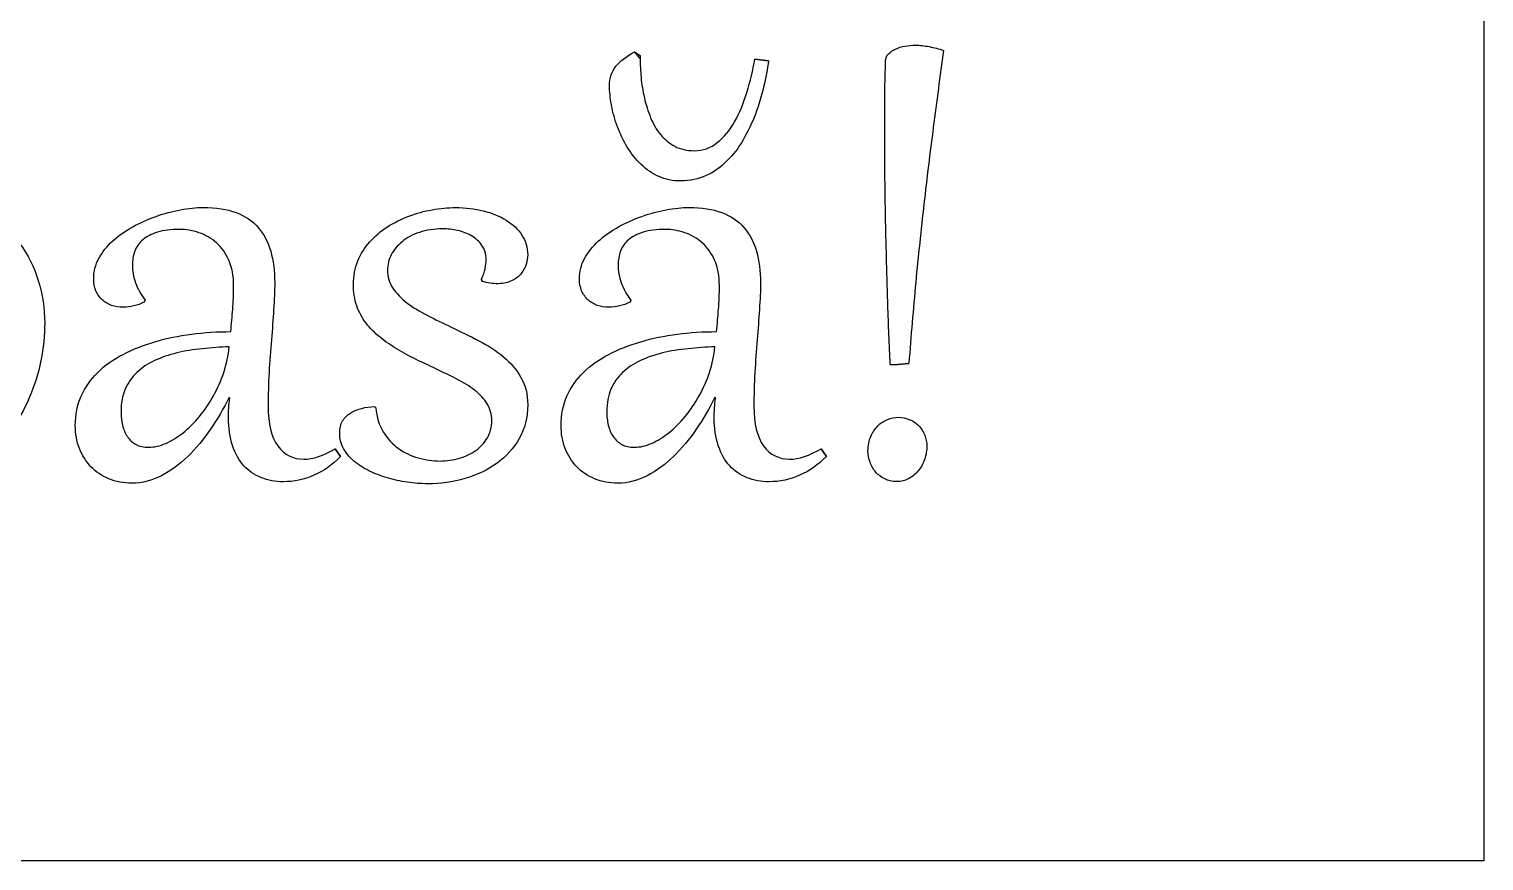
# Model space of a CAD drawing. Extents: x 7 to 168, y 177 to 282.
# Drawn here: x 91.44 to 113.3, y 176.99 to 189.48 of the extents above; entities that cross this region are included whole.
import ezdxf

# ---------------------------------------------------------------- set-up
doc = ezdxf.new("R2010")
doc.units = 0
doc.layers.add('Layer_1', color=7, linetype='CONTINUOUS')

msp = doc.modelspace()

# ---------------------------------------------------------------- linework, layer by layer
at = {"layer": 'Layer_1', "color": 1}
msp.add_lwpolyline([(63.295236, 226.990477), (113.295238, 226.990477), (113.295238, 176.990475), (63.295236, 176.990475), (63.295236, 226.990477)], dxfattribs=at)
at = {"layer": 'Layer_1', "color": 3}
for points in [[(100.533234, 189.139984), (100.618671, 189.08486), (100.618671, 189.040763)], [(102.343969, 189.032497), (102.547917, 189.007689), (102.547925, 189.007692)], [(94.511269, 185.634264), (94.511207, 185.634253)], [(98.242944, 185.694886), (98.234675, 185.722459)], [(101.809361, 185.634264), (101.809296, 185.634253)], [(93.180021, 185.413767), (93.168986, 185.383451)], [(100.478113, 185.413767), (100.467078, 185.383451)], [(104.430325, 184.440874), (104.375204, 184.446377)], [(104.656407, 184.462912), (104.430407, 184.440871), (104.430325, 184.440874)], [(94.456157, 183.944789), (94.439619, 183.944789)], [(101.754249, 183.944789), (101.73771, 183.944789)], [(92.818972, 183.740819), (92.818977, 183.74083)], [(96.625125, 183.81526), (96.647167, 183.795956), (96.647167, 183.795951)], [(100.117058, 183.740819), (100.117066, 183.74083)], [(96.038069, 183.181355), (96.117994, 183.062845)], [(103.336158, 183.181355), (103.416083, 183.062845)], [(104.46891, 182.688008), (104.46891, 182.688008)]]:
    msp.add_lwpolyline(points, close=True, dxfattribs=at)
for points in [[(100.25487, 188.925009), (100.319179, 189.004017), (100.411967, 189.075675), (100.533234, 189.139984)], [(104.306384, 189.010438), (104.308266, 189.050862), (104.322965, 189.084854), (104.350481, 189.112413)], [(104.350481, 189.112413), (104.378043, 189.141812), (104.412953, 189.165698), (104.455211, 189.184072)], [(104.455211, 189.184072), (104.497471, 189.204283), (104.544325, 189.218982), (104.595772, 189.22817)], [(104.595772, 189.22817), (104.649056, 189.237351), (104.70234, 189.241942), (104.755625, 189.241942)], [(104.755625, 189.241942), (104.819933, 189.241942), (104.888834, 189.234595), (104.962331, 189.219901)], [(104.962331, 189.219901), (105.035825, 189.207031), (105.107483, 189.187739), (105.177305, 189.162022)], [(105.177305, 189.162022), (105.124021, 188.776172), (105.072574, 188.392159), (105.022963, 188.009983)], [(100.158409, 188.635622), (100.158409, 188.751376), (100.190562, 188.847839), (100.25487, 188.925009)], [(100.618671, 189.040763), (100.618671, 188.954407), (100.623262, 188.859781), (100.632443, 188.756887)], [(102.222701, 188.533646), (102.27231, 188.69901), (102.312732, 188.865293), (102.343969, 189.032497)], [(102.547925, 189.007692), (102.531387, 188.882749), (102.506582, 188.751375), (102.473512, 188.613572)], [(104.295349, 188.522614), (104.297231, 188.697165), (104.300909, 188.859773), (104.306384, 189.010438)], [(100.188725, 188.337965), (100.168514, 188.444534), (100.158409, 188.543753), (100.158409, 188.635622)], [(100.632443, 188.756887), (100.641625, 188.655831), (100.658161, 188.553856), (100.682052, 188.450964)], [(100.682052, 188.450964), (100.70594, 188.348069), (100.737176, 188.24885), (100.775762, 188.153307)], [(102.038043, 188.092674), (102.111539, 188.223128), (102.173092, 188.370119), (102.222701, 188.533646)], [(102.473512, 188.613572), (102.442275, 188.475768), (102.400934, 188.339802), (102.349489, 188.205673)], [(104.292527, 187.968643), (104.292527, 188.163405), (104.293468, 188.348062), (104.295349, 188.522614)], [(100.27692, 188.01826), (100.238334, 188.124828), (100.208936, 188.231396), (100.188725, 188.337965)], [(102.349489, 188.205673), (102.298042, 188.07338), (102.237408, 187.945682), (102.167588, 187.822579)], [(100.425747, 187.70958), (100.36695, 187.808798), (100.317341, 187.911691), (100.27692, 188.01826)], [(100.775762, 188.153307), (100.814345, 188.057763), (100.863954, 187.973243), (100.924589, 187.899747)], [(101.776217, 187.778482), (101.877273, 187.859325), (101.964548, 187.964056), (102.038043, 188.092674)], [(105.022963, 188.009983), (104.973354, 187.627807), (104.926502, 187.242875), (104.882405, 186.855186)], [(100.924589, 187.899747), (100.985221, 187.826252), (101.056879, 187.767456), (101.139563, 187.723358)], [(101.428951, 187.657214), (101.561241, 187.657214), (101.676997, 187.697636), (101.776217, 187.778482)], [(102.167588, 187.822579), (102.097767, 187.701312), (102.016003, 187.594743), (101.922298, 187.502872)], [(104.29803, 187.139062), (104.294361, 187.429369), (104.292527, 187.705896), (104.292527, 187.968643)], [(100.632452, 187.450508), (100.553445, 187.525841), (100.484543, 187.612198), (100.425747, 187.70958)], [(101.139563, 187.723358), (101.222245, 187.679262), (101.318707, 187.657214), (101.428951, 187.657214)], [(100.899793, 187.268608), (100.800573, 187.314542), (100.711459, 187.375176), (100.632452, 187.450508)], [(101.922298, 187.502872), (101.830427, 187.411003), (101.726614, 187.337508), (101.61086, 187.282386)], [(101.227766, 187.20246), (101.108335, 187.20246), (100.999011, 187.22451), (100.899793, 187.268608)], [(101.61086, 187.282386), (101.496942, 187.229102), (101.369244, 187.20246), (101.227766, 187.20246)], [(104.314569, 186.254363), (104.307212, 186.555694), (104.301699, 186.850593), (104.29803, 187.139062)], [(92.995355, 186.513454), (93.109271, 186.575925), (93.226864, 186.628291), (93.348133, 186.670551)], [(93.348133, 186.670551), (93.4694, 186.714647), (93.590667, 186.74772), (93.711934, 186.769769)], [(93.711934, 186.769769), (93.835039, 186.793654), (93.948957, 186.805597), (94.053688, 186.805597)], [(94.053688, 186.805597), (94.246613, 186.805597), (94.411059, 186.779873), (94.547024, 186.728426)], [(94.547024, 186.728426), (94.684827, 186.676981), (94.795989, 186.601648), (94.880509, 186.502428)], [(96.820798, 186.513443), (96.921854, 186.57775), (97.029341, 186.631034), (97.14326, 186.673294)], [(97.14326, 186.673294), (97.257178, 186.717392), (97.373852, 186.749546), (97.493283, 186.769757)], [(97.493283, 186.769757), (97.61455, 186.791806), (97.732143, 186.802831), (97.846061, 186.802831)], [(97.846061, 186.802831), (97.993051, 186.802831), (98.131774, 186.786294), (98.262228, 186.753219)], [(98.262228, 186.753219), (98.394519, 186.721985), (98.509355, 186.675132), (98.606737, 186.612661)], [(100.293444, 186.513454), (100.407362, 186.575925), (100.524954, 186.628291), (100.646222, 186.670551)], [(100.646222, 186.670551), (100.767489, 186.714647), (100.888756, 186.74772), (101.010023, 186.769769)], [(101.010023, 186.769769), (101.133128, 186.793654), (101.247046, 186.805597), (101.351777, 186.805597)], [(101.351777, 186.805597), (101.544702, 186.805597), (101.709149, 186.779873), (101.845116, 186.728426)], [(101.845116, 186.728426), (101.982919, 186.676981), (102.094081, 186.601648), (102.178601, 186.502428)], [(104.882405, 186.855186), (104.838307, 186.467499), (104.796965, 186.075218), (104.75838, 185.678342)], [(92.694941, 186.301235), (92.781299, 186.380242), (92.881437, 186.450982), (92.995355, 186.513454)], [(93.698164, 186.474858), (93.56771, 186.474858), (93.457467, 186.461077), (93.367437, 186.433515)], [(93.99031, 186.425249), (93.892928, 186.458321), (93.795546, 186.474858), (93.698164, 186.474858)], [(94.880509, 186.502428), (94.966867, 186.405046), (95.029339, 186.286536), (95.067924, 186.146896)], [(96.556215, 186.287442), (96.633386, 186.3738), (96.72158, 186.449134), (96.820798, 186.513443)], [(97.653142, 186.483138), (97.522688, 186.483138), (97.406014, 186.465684), (97.303122, 186.430775)], [(97.876385, 186.458331), (97.801053, 186.474869), (97.726638, 186.483138), (97.653142, 186.483138)], [(98.085848, 186.378405), (98.023375, 186.415153), (97.953554, 186.441794), (97.876385, 186.458331)], [(98.606737, 186.612661), (98.705955, 186.552027), (98.784044, 186.477612), (98.841004, 186.389418)], [(99.993032, 186.301235), (100.079389, 186.380242), (100.179526, 186.450982), (100.293444, 186.513454)], [(100.996256, 186.474858), (100.865802, 186.474858), (100.755558, 186.461077), (100.665526, 186.433515)], [(101.288398, 186.425249), (101.191017, 186.458321), (101.093636, 186.474858), (100.996256, 186.474858)], [(102.178601, 186.502428), (102.264957, 186.405046), (102.327428, 186.286536), (102.366013, 186.146896)], [(91.297622, 186.259883), (91.420727, 186.098193), (91.513515, 185.913536), (91.575986, 185.705912)], [(92.485481, 186.039409), (92.538764, 186.134952), (92.608584, 186.222227), (92.694941, 186.301235)], [(93.146951, 186.320516), (93.091829, 186.272745), (93.051406, 186.215786), (93.025682, 186.149639)], [(93.367437, 186.433515), (93.277404, 186.405955), (93.203909, 186.368289), (93.146951, 186.320516)], [(94.252136, 186.273664), (94.174965, 186.341646), (94.087689, 186.392174), (93.99031, 186.425249)], [(94.439548, 186.011835), (94.391777, 186.118404), (94.329306, 186.205681), (94.252136, 186.273664)], [(96.377071, 186.000812), (96.421168, 186.107381), (96.480882, 186.202924), (96.556215, 186.287442)], [(97.041293, 186.290214), (96.971473, 186.233256), (96.91727, 186.168029), (96.878685, 186.094532)], [(97.303122, 186.430775), (97.200227, 186.395864), (97.112951, 186.34901), (97.041293, 186.290214)], [(98.240187, 186.23509), (98.199765, 186.293886), (98.148319, 186.341658), (98.085848, 186.378405)], [(98.306334, 186.02287), (98.304453, 186.10739), (98.282403, 186.17813), (98.240187, 186.23509)], [(98.841004, 186.389418), (98.8998, 186.301223), (98.929198, 186.202004), (98.929198, 186.091761)], [(99.78357, 186.039409), (99.836853, 186.134952), (99.906674, 186.222227), (99.993032, 186.301235)], [(100.445039, 186.320516), (100.389918, 186.272745), (100.349495, 186.215786), (100.323771, 186.149639)], [(100.665526, 186.433515), (100.575493, 186.405955), (100.501998, 186.368289), (100.445039, 186.320516)], [(101.550227, 186.273664), (101.473056, 186.341646), (101.38578, 186.392174), (101.288398, 186.425249)], [(101.73764, 186.011835), (101.689867, 186.118404), (101.627396, 186.205681), (101.550227, 186.273664)], [(104.339376, 185.344857), (104.330194, 185.649862), (104.321925, 185.953031), (104.314569, 186.254363)], [(92.40831, 185.733482), (92.40831, 185.84189), (92.434034, 185.943865), (92.485481, 186.039409)], [(93.025682, 186.149639), (93.001795, 186.085332), (92.989852, 186.015512), (92.989852, 185.940179)], [(94.511207, 185.634253), (94.511207, 185.779408), (94.487321, 185.905268), (94.439548, 186.011835)], [(95.067924, 186.146896), (95.108346, 186.007254), (95.128557, 185.849239), (95.128557, 185.67285)], [(96.878685, 186.094532), (96.841937, 186.021038), (96.823564, 185.944786), (96.823564, 185.865777)], [(98.289796, 185.885067), (98.300821, 185.934676), (98.306334, 185.98061), (98.306334, 186.02287)], [(98.929198, 186.091761), (98.929198, 186.049503), (98.921851, 186.003568), (98.907157, 185.953957)], [(99.706399, 185.733482), (99.706399, 185.84189), (99.732123, 185.943865), (99.78357, 186.039409)], [(100.323771, 186.149639), (100.299886, 186.085332), (100.287943, 186.015512), (100.287943, 185.940179)], [(101.809296, 185.634253), (101.809296, 185.779408), (101.785411, 185.905268), (101.73764, 186.011835)], [(102.366013, 186.146896), (102.406435, 186.007254), (102.426646, 185.849239), (102.426646, 185.67285)], [(92.989852, 185.940179), (92.989852, 185.851985), (93.00547, 185.762871), (93.036706, 185.672839)], [(96.310924, 185.650789), (96.310924, 185.777568), (96.332973, 185.894243), (96.377071, 186.000812)], [(96.823564, 185.865777), (96.823564, 185.764721), (96.850206, 185.673771), (96.903489, 185.592927)], [(98.234675, 185.722459), (98.260399, 185.781255), (98.278772, 185.835458), (98.289796, 185.885067)], [(98.832743, 185.813399), (98.797832, 185.771139), (98.751898, 185.73531), (98.69494, 185.705912)], [(98.907157, 185.953957), (98.892463, 185.904348), (98.867658, 185.857496), (98.832743, 185.813399)], [(100.287943, 185.940179), (100.287943, 185.851985), (100.303561, 185.762871), (100.334798, 185.672839)], [(91.575986, 185.705912), (91.640295, 185.498287), (91.67245, 185.286069), (91.67245, 185.069258)], [(92.441384, 185.554339), (92.419335, 185.607623), (92.40831, 185.667337), (92.40831, 185.733482)], [(93.036706, 185.672839), (93.069779, 185.584644), (93.117551, 185.498287), (93.180021, 185.413767)], [(94.497497, 185.275975), (94.506678, 185.38438), (94.511269, 185.50381), (94.511269, 185.634264)], [(95.128557, 185.67285), (95.128557, 185.551583), (95.123044, 185.418372), (95.112019, 185.273218)], [(96.360533, 185.32833), (96.32746, 185.42571), (96.310924, 185.533196), (96.310924, 185.650789)], [(96.903489, 185.592927), (96.956775, 185.513918), (97.027515, 185.440423), (97.115709, 185.372441)], [(98.485477, 185.659058), (98.408307, 185.659058), (98.327462, 185.671), (98.242944, 185.694886)], [(98.69494, 185.705912), (98.63798, 185.676514), (98.568159, 185.660896), (98.485477, 185.659058)], [(99.739473, 185.554339), (99.717423, 185.607623), (99.706399, 185.667337), (99.706399, 185.733482)], [(100.334798, 185.672839), (100.36787, 185.584644), (100.415642, 185.498287), (100.478113, 185.413767)], [(101.795588, 185.275975), (101.80477, 185.38438), (101.809361, 185.50381), (101.809361, 185.634264)], [(102.426646, 185.67285), (102.426646, 185.551583), (102.421133, 185.418372), (102.410108, 185.273218)], [(104.75838, 185.678342), (104.721633, 185.281468), (104.687642, 184.876325), (104.656407, 184.462912)], [(92.53509, 185.41929), (92.496505, 185.456037), (92.465269, 185.501054), (92.441384, 185.554339)], [(92.675648, 185.333853), (92.622364, 185.354064), (92.575512, 185.382543), (92.53509, 185.41929)], [(93.168986, 185.383451), (93.064256, 185.332004), (92.958606, 185.30628), (92.852037, 185.30628)], [(97.115709, 185.372441), (97.203903, 185.306294), (97.304959, 185.243822), (97.418875, 185.185026)], [(99.833179, 185.41929), (99.794593, 185.456037), (99.763358, 185.501054), (99.739473, 185.554339)], [(99.97374, 185.333853), (99.920456, 185.354064), (99.873602, 185.382543), (99.833179, 185.41929)], [(100.467078, 185.383451), (100.362345, 185.332004), (100.256696, 185.30628), (100.150128, 185.30628)], [(92.852037, 185.30628), (92.789566, 185.30628), (92.73077, 185.315471), (92.675648, 185.333853)], [(94.46718, 184.939732), (94.48005, 185.055489), (94.490155, 185.16757), (94.497497, 185.275975)], [(95.112019, 185.273218), (95.102837, 185.128065), (95.091813, 184.975562), (95.078945, 184.81571)], [(96.501094, 185.066501), (96.442298, 185.145508), (96.395444, 185.232785), (96.360533, 185.32833)], [(97.418875, 185.185026), (97.534631, 185.12623), (97.65498, 185.067433), (97.779922, 185.008637)], [(100.150128, 185.30628), (100.087658, 185.30628), (100.028861, 185.315471), (99.97374, 185.333853)], [(101.765269, 184.939732), (101.778139, 185.055489), (101.788245, 185.16757), (101.795588, 185.275975)], [(102.410108, 185.273218), (102.400926, 185.128065), (102.389901, 184.975562), (102.377034, 184.81571)], [(104.375204, 184.446377), (104.362335, 184.740358), (104.350392, 185.039852), (104.339376, 185.344857)], [(91.67245, 185.069258), (91.67245, 184.883682), (91.653157, 184.69535), (91.614571, 184.504261)], [(93.877381, 184.901147), (94.070306, 184.926871), (94.266906, 184.939732), (94.46718, 184.939732)], [(96.710556, 184.854284), (96.631549, 184.918593), (96.561728, 184.989332), (96.501094, 185.066501)], [(97.779922, 185.008637), (97.919564, 184.942492), (98.058286, 184.87359), (98.19609, 184.801932)], [(101.17547, 184.901147), (101.368395, 184.926871), (101.564995, 184.939732), (101.765269, 184.939732)], [(92.849364, 184.597981), (92.996355, 184.67515), (93.156207, 184.738539), (93.328922, 184.788148)], [(93.328922, 184.788148), (93.501636, 184.839595), (93.684456, 184.877262), (93.877381, 184.901147)], [(94.445054, 184.710969), (94.309089, 184.7073), (94.174042, 184.698109), (94.039913, 184.683396)], [(94.362374, 184.327872), (94.404634, 184.452815), (94.432194, 184.580514), (94.445054, 184.710969)], [(95.078945, 184.81571), (95.066076, 184.657696), (95.054133, 184.494169), (95.043117, 184.325129)], [(96.969628, 184.675138), (96.877759, 184.73026), (96.791402, 184.789975), (96.710556, 184.854284)], [(98.19609, 184.801932), (98.333893, 184.732112), (98.456997, 184.652186), (98.565403, 184.562153)], [(100.147453, 184.597981), (100.294444, 184.67515), (100.454296, 184.738539), (100.627011, 184.788148)], [(100.627011, 184.788148), (100.799725, 184.839595), (100.982545, 184.877262), (101.17547, 184.901147)], [(101.743143, 184.710969), (101.607176, 184.7073), (101.472128, 184.698109), (101.337999, 184.683396)], [(101.66046, 184.327872), (101.70272, 184.452815), (101.730281, 184.580514), (101.743143, 184.710969)], [(102.377034, 184.81571), (102.364165, 184.657696), (102.352222, 184.494169), (102.341206, 184.325129)], [(91.614571, 184.504261), (91.575986, 184.313174), (91.518108, 184.127599), (91.440937, 183.947535)], [(92.469025, 184.327883), (92.575594, 184.432616), (92.702373, 184.522648), (92.849364, 184.597981)], [(93.323334, 184.504249), (93.220439, 184.456479), (93.131326, 184.396764), (93.055993, 184.325106)], [(93.656819, 184.620006), (93.537388, 184.590608), (93.426226, 184.552022), (93.323334, 184.504249)], [(94.039913, 184.683396), (93.905784, 184.670526), (93.778086, 184.649396), (93.656819, 184.620006)], [(97.253504, 184.520799), (97.156122, 184.56857), (97.061497, 184.620016), (96.969628, 184.675138)], [(97.548404, 184.382996), (97.451022, 184.42893), (97.352722, 184.474865), (97.253504, 184.520799)], [(98.565403, 184.562153), (98.67381, 184.472122), (98.761086, 184.368311), (98.827232, 184.250718)], [(99.767116, 184.327883), (99.873683, 184.432616), (100.000462, 184.522648), (100.147453, 184.597981)], [(100.62142, 184.504249), (100.518527, 184.456479), (100.429414, 184.396764), (100.354079, 184.325106)], [(100.954905, 184.620006), (100.835476, 184.590608), (100.724314, 184.552022), (100.62142, 184.504249)], [(101.337999, 184.683396), (101.20387, 184.670526), (101.076172, 184.649396), (100.954905, 184.620006)], [(92.220979, 183.972351), (92.281612, 184.104642), (92.364294, 184.223152), (92.469025, 184.327883)], [(93.055993, 184.325106), (92.982497, 184.255286), (92.92462, 184.171685), (92.882362, 184.074304)], [(94.208033, 183.975094), (94.270504, 184.087176), (94.321951, 184.204768), (94.362374, 184.327872)], [(95.043117, 184.325129), (95.033935, 184.156089), (95.029345, 183.987968), (95.029345, 183.820767)], [(97.865353, 184.225899), (97.764297, 184.277345), (97.658647, 184.32971), (97.548404, 184.382996)], [(99.519068, 183.972351), (99.579703, 184.104642), (99.662385, 184.223152), (99.767116, 184.327883)], [(100.354079, 184.325106), (100.280585, 184.255286), (100.222708, 184.171685), (100.180448, 184.074304)], [(101.506122, 183.975094), (101.568592, 184.087176), (101.620039, 184.204768), (101.66046, 184.327872)], [(102.341206, 184.325129), (102.332024, 184.156089), (102.327433, 183.987968), (102.327433, 183.820767)], [(92.882362, 184.074304), (92.840102, 183.978758), (92.818972, 183.867597), (92.818972, 183.740819)], [(98.135448, 184.057777), (98.058278, 184.118411), (97.968246, 184.174452), (97.865353, 184.225899)], [(98.320104, 183.856583), (98.274169, 183.93008), (98.212617, 183.997144), (98.135448, 184.057777)], [(98.827232, 184.250718), (98.895215, 184.134962), (98.929207, 183.998076), (98.929207, 183.840062)], [(100.180448, 184.074304), (100.138188, 183.978758), (100.117058, 183.867597), (100.117058, 183.740819)], [(91.440937, 183.947535), (91.365604, 183.769308), (91.271898, 183.601187), (91.159818, 183.443173)], [(92.132785, 183.531379), (92.132785, 183.693068), (92.162183, 183.840058), (92.220979, 183.972351)], [(93.995816, 183.663659), (94.074823, 183.759203), (94.145562, 183.863014), (94.208033, 183.975094)], [(94.439619, 183.944789), (94.360611, 183.786775), (94.268742, 183.630598), (94.164012, 183.476258)], [(94.436853, 183.793205), (94.440522, 183.840977), (94.446956, 183.891506), (94.456157, 183.944789)], [(95.029345, 183.820767), (95.029345, 183.556183), (95.078035, 183.356827), (95.175417, 183.222698)], [(98.389005, 183.600269), (98.389005, 183.697651), (98.366038, 183.783089), (98.320104, 183.856583)], [(98.929207, 183.840062), (98.929207, 183.650811), (98.886947, 183.482691), (98.802427, 183.3357)], [(99.430874, 183.531379), (99.430874, 183.693068), (99.460272, 183.840058), (99.519068, 183.972351)], [(101.293902, 183.663659), (101.372909, 183.759203), (101.443649, 183.863014), (101.506122, 183.975094)], [(101.73771, 183.944789), (101.658703, 183.786775), (101.566834, 183.630598), (101.462103, 183.476258)], [(101.734945, 183.793205), (101.738613, 183.840977), (101.745048, 183.891506), (101.754249, 183.944789)], [(102.327433, 183.820767), (102.327433, 183.556183), (102.376124, 183.356827), (102.473506, 183.222698)], [(92.818977, 183.74083), (92.818977, 183.669172), (92.826324, 183.600269), (92.841019, 183.534122)], [(93.750525, 183.421123), (93.836881, 183.489107), (93.918645, 183.569952), (93.995816, 183.663659)], [(94.434031, 183.649889), (94.434031, 183.697662), (94.434971, 183.745434), (94.436853, 183.793205)], [(94.494666, 183.22821), (94.454242, 183.349477), (94.434031, 183.490037), (94.434031, 183.649889)], [(96.148325, 183.597517), (96.179561, 183.647128), (96.219984, 183.687551), (96.269593, 183.718786)], [(96.269593, 183.718786), (96.319202, 183.750022), (96.374323, 183.772989), (96.434958, 183.787687)], [(96.434958, 183.787687), (96.497429, 183.804225), (96.560818, 183.813417), (96.625125, 183.81526)], [(96.647167, 183.795951), (96.660036, 183.656309), (96.696783, 183.53596), (96.757408, 183.434904)], [(98.322861, 183.346709), (98.366957, 183.422042), (98.389005, 183.506562), (98.389005, 183.600269)], [(100.117066, 183.74083), (100.117066, 183.669172), (100.124413, 183.600269), (100.139108, 183.534122)], [(101.048611, 183.421123), (101.134969, 183.489107), (101.216733, 183.569952), (101.293902, 183.663659)], [(101.732122, 183.649889), (101.732122, 183.697662), (101.733063, 183.745434), (101.734945, 183.793205)], [(101.792755, 183.22821), (101.752333, 183.349477), (101.732122, 183.490037), (101.732122, 183.649889)], [(104.187792, 183.523098), (104.231888, 183.567196), (104.280579, 183.599351), (104.333864, 183.619562)], [(104.333864, 183.619562), (104.388986, 183.641611), (104.443189, 183.652635), (104.496472, 183.652635)], [(104.496472, 183.652635), (104.558943, 183.652635), (104.61682, 183.640692), (104.670104, 183.616805)], [(104.670104, 183.616805), (104.723389, 183.594757), (104.768405, 183.563522), (104.805153, 183.523098)], [(92.193418, 183.184113), (92.152996, 183.290682), (92.132785, 183.406437), (92.132785, 183.531379)], [(92.841019, 183.534122), (92.857557, 183.469815), (92.882362, 183.412857), (92.915432, 183.363248)], [(93.491454, 183.261272), (93.579648, 183.299858), (93.666005, 183.353141), (93.750525, 183.421123)], [(94.164012, 183.476258), (94.061119, 183.323754), (93.947201, 183.186869), (93.822258, 183.065602)], [(96.104227, 183.415617), (96.104227, 183.487275), (96.118926, 183.547908), (96.148325, 183.597517)], [(96.159348, 183.186864), (96.122601, 183.256684), (96.104227, 183.332935), (96.104227, 183.415617)], [(96.757408, 183.434904), (96.819881, 183.333848), (96.896133, 183.251166), (96.986163, 183.186859)], [(99.491506, 183.184113), (99.451085, 183.290682), (99.430874, 183.406437), (99.430874, 183.531379)], [(100.139108, 183.534122), (100.155646, 183.469815), (100.18045, 183.412857), (100.213521, 183.363248)], [(100.78954, 183.261272), (100.877734, 183.299858), (100.964091, 183.353141), (101.048611, 183.421123)], [(101.462103, 183.476258), (101.359209, 183.323754), (101.245291, 183.186869), (101.120349, 183.065602)], [(104.083062, 183.366002), (104.110622, 183.428473), (104.145532, 183.480838), (104.187792, 183.523098)], [(104.805153, 183.523098), (104.843738, 183.484513), (104.873136, 183.438578), (104.893347, 183.385295)], [(104.893347, 183.385295), (104.915396, 183.333848), (104.926421, 183.278726), (104.926421, 183.21993)], [(92.367049, 182.91126), (92.293555, 182.988431), (92.235678, 183.079382), (92.193418, 183.184113)], [(92.915432, 183.363248), (92.950343, 183.313637), (92.993522, 183.274132), (93.04497, 183.244734)], [(93.04497, 183.244734), (93.098253, 183.217174), (93.161643, 183.203394), (93.235139, 183.203394)], [(93.235139, 183.203394), (93.317821, 183.203394), (93.403259, 183.222687), (93.491454, 183.261272)], [(94.66554, 182.925041), (94.592046, 183.005887), (94.535088, 183.106943), (94.494666, 183.22821)], [(95.175417, 183.222698), (95.274635, 183.090406), (95.40417, 183.024259), (95.564023, 183.024259)], [(95.564023, 183.024259), (95.705501, 183.024259), (95.863516, 183.076625), (96.038069, 183.181355)], [(96.31369, 182.999449), (96.249381, 183.056409), (96.197934, 183.118881), (96.159348, 183.186864)], [(96.986163, 183.186859), (97.076196, 183.12255), (97.175415, 183.074777), (97.28382, 183.043541)], [(98.151984, 183.15654), (98.223642, 183.207987), (98.280601, 183.271377), (98.322861, 183.346709)], [(98.802427, 183.3357), (98.719743, 183.188709), (98.608582, 183.064686), (98.468942, 182.963629)], [(99.665141, 182.91126), (99.591645, 182.988431), (99.533766, 183.079382), (99.491506, 183.184113)], [(100.213521, 183.363248), (100.24843, 183.313637), (100.291608, 183.274132), (100.343056, 183.244734)], [(100.343056, 183.244734), (100.396341, 183.217174), (100.459731, 183.203394), (100.533225, 183.203394)], [(100.533225, 183.203394), (100.615907, 183.203394), (100.701345, 183.222687), (100.78954, 183.261272)], [(101.963632, 182.925041), (101.890136, 183.005887), (101.833177, 183.106943), (101.792755, 183.22821)], [(102.473506, 183.222698), (102.572724, 183.090406), (102.702259, 183.024259), (102.862112, 183.024259)], [(102.862112, 183.024259), (103.003592, 183.024259), (103.161607, 183.076625), (103.336158, 183.181355)], [(104.041719, 183.148273), (104.041719, 183.230955), (104.0555, 183.303531), (104.083062, 183.366002)], [(104.926421, 183.21993), (104.926421, 183.155622), (104.915396, 183.091314), (104.893347, 183.027005)], [(93.822258, 183.065602), (93.699154, 182.946171), (93.566862, 182.849709), (93.425383, 182.776214)], [(96.117994, 183.062845), (95.994889, 182.939741), (95.86076, 182.846035), (95.715607, 182.781726)], [(96.542445, 182.850622), (96.456087, 182.894718), (96.379835, 182.944327), (96.31369, 182.999449)], [(97.28382, 183.043541), (97.394064, 183.012306), (97.503388, 182.996689), (97.611794, 182.996689)], [(97.611794, 182.996689), (97.71285, 182.996689), (97.810231, 183.010469), (97.903936, 183.038029)], [(97.903936, 183.038029), (97.997643, 183.065591), (98.080326, 183.105094), (98.151984, 183.15654)], [(98.468942, 182.963629), (98.3293, 182.862573), (98.168529, 182.786321), (97.986627, 182.734874)], [(101.120349, 183.065602), (100.997244, 182.946171), (100.864952, 182.849709), (100.723474, 182.776214)], [(103.416083, 183.062845), (103.29298, 182.939741), (103.158851, 182.846035), (103.013696, 182.781726)], [(104.072035, 182.977396), (104.051824, 183.032518), (104.041719, 183.089477), (104.041719, 183.148273)], [(104.157475, 182.831324), (104.120726, 182.873584), (104.092246, 182.922274), (104.072035, 182.977396)], [(104.893347, 183.027005), (104.873136, 182.964534), (104.842819, 182.907575), (104.802395, 182.856128)], [(92.637144, 182.72936), (92.532414, 182.773458), (92.442382, 182.834091), (92.367049, 182.91126)], [(92.98441, 182.663215), (92.857632, 182.663215), (92.741877, 182.685263), (92.637144, 182.72936)], [(93.425383, 182.776214), (93.285743, 182.700881), (93.138752, 182.663215), (92.98441, 182.663215)], [(94.927369, 182.745898), (94.826313, 182.78632), (94.739037, 182.846034), (94.66554, 182.925041)], [(95.258097, 182.685262), (95.138668, 182.685262), (95.028425, 182.705474), (94.927369, 182.745898)], [(95.715607, 182.781726), (95.570453, 182.717417), (95.41795, 182.685262), (95.258097, 182.685262)], [(96.820807, 182.743135), (96.723427, 182.772533), (96.63064, 182.808362), (96.542445, 182.850622)], [(97.121221, 182.67699), (97.018326, 182.691685), (96.918188, 182.713733), (96.820807, 182.743135)], [(97.986627, 182.734874), (97.806564, 182.681591), (97.619151, 182.654949), (97.42439, 182.654949)], [(99.935236, 182.72936), (99.830505, 182.773458), (99.740474, 182.834091), (99.665141, 182.91126)], [(100.282502, 182.663215), (100.155722, 182.663215), (100.039967, 182.685263), (99.935236, 182.72936)], [(100.723474, 182.776214), (100.583833, 182.700881), (100.436842, 182.663215), (100.282502, 182.663215)], [(102.225458, 182.745898), (102.124402, 182.78632), (102.037126, 182.846034), (101.963632, 182.925041)], [(102.556189, 182.685262), (102.436758, 182.685262), (102.326514, 182.705474), (102.225458, 182.745898)], [(103.013696, 182.781726), (102.868544, 182.717417), (102.716041, 182.685262), (102.556189, 182.685262)], [(104.292521, 182.729348), (104.239238, 182.755072), (104.194222, 182.789064), (104.157475, 182.831324)], [(104.46891, 182.688008), (104.404603, 182.688008), (104.345807, 182.701788), (104.292521, 182.729348)], [(104.65908, 182.73486), (104.602122, 182.703626), (104.538732, 182.688008), (104.46891, 182.688008)], [(104.802395, 182.856128), (104.763812, 182.806519), (104.71604, 182.766096), (104.65908, 182.73486)], [(97.42439, 182.654949), (97.327008, 182.654949), (97.225952, 182.662296), (97.121221, 182.67699)]]:
    msp.add_open_spline(points, degree=3, dxfattribs=at)

doc.saveas('drawing.dxf')
